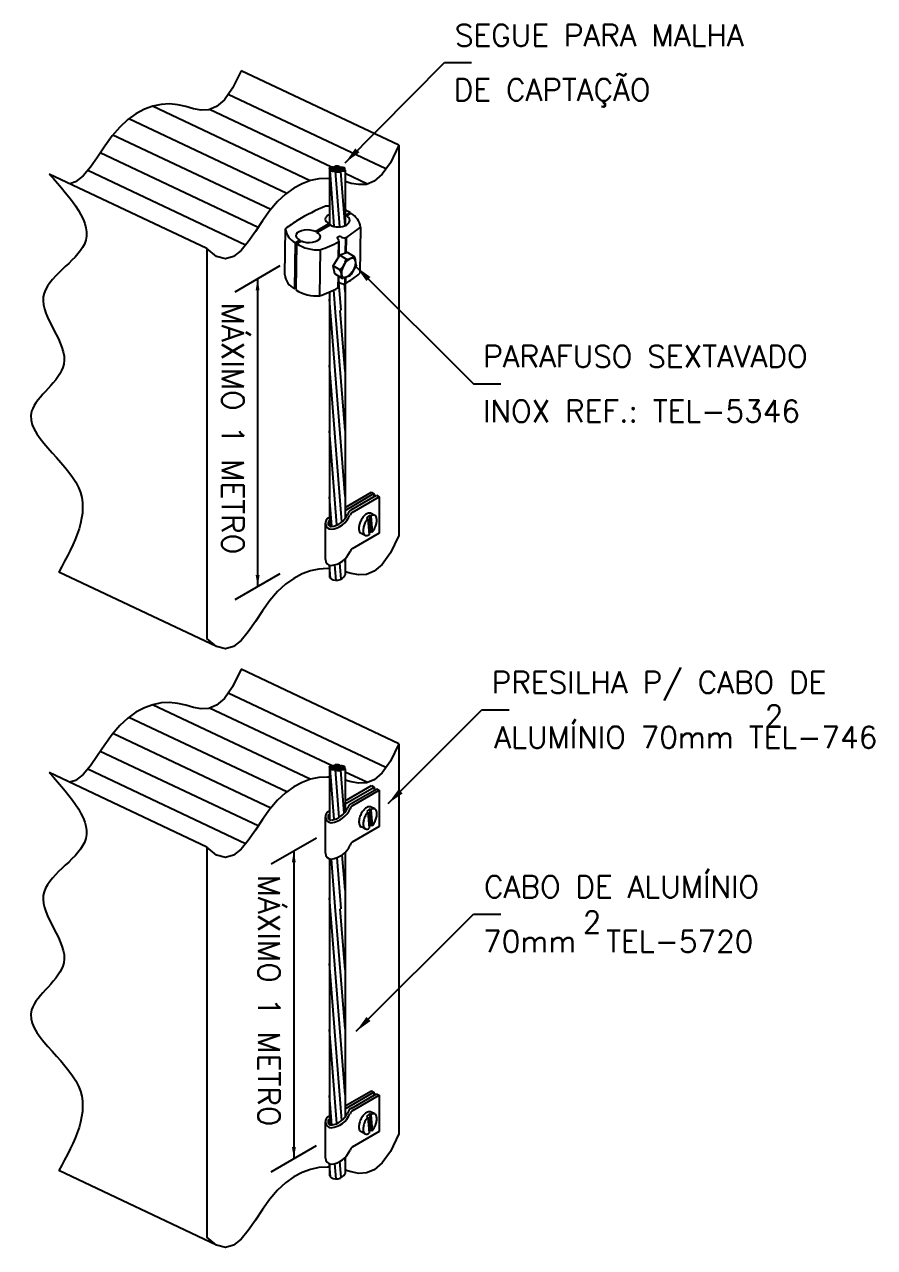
# Model space of a CAD drawing. Header units: millimetres. Extents: x -5034.4 to -5024.2, y -4739.4 to -4719.5.
# Drawn here: x -5034.38 to -5026.56, y -4730.77 to -4719.53 of the extents above; entities that cross this region are included whole.
import ezdxf

# ---------------------------------------------------------------- set-up
doc = ezdxf.new("R2010")
doc.units = ezdxf.units.MM
doc.header["$LTSCALE"] = 10
doc.layers.add('Termotécnica', color=7, linetype='Continuous')
doc.styles.add('r80', font='romans.shx')

msp = doc.modelspace()

# ---------------------------------------------------------------- linework, layer by layer
at = {"layer": 'Termotécnica', "color": 2}
for p, q in [((-5031.429, -4720.799), (-5030.517, -4719.879)), ((-5030.517, -4719.879), (-5030.267, -4719.879)), ((-5030.936, -4720.639), (-5032.387, -4719.954)), ((-5030.936, -4720.639), (-5030.936, -4724.225)), ((-5031.575, -4720.85), (-5031.575, -4721.374)), ((-5031.431, -4720.868), (-5031.431, -4721.378)), ((-5032.701, -4721.588), (-5034.152, -4720.903)), ((-5032.701, -4721.588), (-5032.701, -4725.173)), ((-5031.539, -4721.748), (-5031.48, -4721.65)), ((-5031.409, -4721.626), (-5031.48, -4721.65)), ((-5031.421, -4721.685), (-5031.48, -4721.65)), ((-5031.344, -4721.664), (-5031.409, -4721.626)), ((-5031.328, -4721.737), (-5031.339, -4721.672)), ((-5031.48, -4721.783), (-5031.539, -4721.748)), ((-5031.526, -4721.822), (-5031.539, -4721.748)), ((-5031.327, -4721.739), (-5031.378, -4721.829)), ((-5031.328, -4721.756), (-5030.249, -4722.833)), ((-5031.461, -4721.86), (-5031.526, -4721.822)), ((-5031.394, -4721.842), (-5031.452, -4721.861)), ((-5031.575, -4721.988), (-5031.575, -4722.193)), ((-5031.431, -4721.913), (-5031.431, -4722.141)), ((-5031.575, -4722.193), (-5031.575, -4724.137)), ((-5031.431, -4722.141), (-5031.431, -4724.07)), ((-5030.249, -4722.833), (-5029.999, -4722.833)), ((-5031.117, -4723.869), (-5031.117, -4724.203)), ((-5031.158, -4724.041), (-5031.198, -4724.022)), ((-5031.612, -4724.447), (-5031.612, -4724.113)), ((-5031.117, -4724.203), (-5031.366, -4724.347)), ((-5031.245, -4724.225), (-5031.284, -4724.206)), ((-5031.431, -4724.44), (-5031.431, -4724.588)), ((-5032.612, -4725.247), (-5034.064, -4724.562)), ((-5031.575, -4724.499), (-5031.575, -4724.611)), ((-5030.936, -4726.141), (-5032.387, -4725.456)), ((-5031.034, -4726.689), (-5030.175, -4725.83)), ((-5029.922, -4725.83), (-5030.172, -4725.83)), ((-5030.936, -4726.141), (-5030.936, -4729.727)), ((-5032.701, -4727.09), (-5034.152, -4726.405)), ((-5031.575, -4726.352), (-5031.575, -4726.835)), ((-5031.431, -4726.37), (-5031.431, -4726.769)), ((-5031.116, -4726.567), (-5031.116, -4726.901)), ((-5031.158, -4726.739), (-5031.197, -4726.721)), ((-5031.611, -4727.146), (-5031.611, -4726.811)), ((-5031.116, -4726.901), (-5031.366, -4727.045)), ((-5031.244, -4726.923), (-5031.284, -4726.905)), ((-5032.701, -4727.09), (-5032.701, -4730.675)), ((-5031.431, -4727.139), (-5031.431, -4727.643)), ((-5031.575, -4727.197), (-5031.575, -4727.695)), ((-5031.431, -4727.643), (-5031.431, -4729.572)), ((-5031.575, -4727.695), (-5031.575, -4729.639)), ((-5031.328, -4728.783), (-5030.249, -4727.706)), ((-5030.249, -4727.706), (-5029.999, -4727.706)), ((-5031.117, -4729.371), (-5031.117, -4729.705)), ((-5031.158, -4729.543), (-5031.198, -4729.524)), ((-5031.612, -4729.949), (-5031.612, -4729.615)), ((-5031.117, -4729.705), (-5031.366, -4729.849)), ((-5031.245, -4729.727), (-5031.284, -4729.708)), ((-5031.575, -4730.001), (-5031.575, -4730.113)), ((-5031.431, -4729.942), (-5031.431, -4730.09)), ((-5032.612, -4730.749), (-5034.064, -4730.064))]:
    msp.add_line(p, q, dxfattribs=at)
at = {"layer": 'Termotécnica', "color": 1}
for p, q in [((-5031.055, -4720.857), (-5032.506, -4720.172)), ((-5031.751, -4720.965), (-5033.202, -4720.28)), ((-5031.557, -4720.839), (-5032.677, -4720.31)), ((-5031.968, -4721.081), (-5033.419, -4720.396)), ((-5032.115, -4721.23), (-5033.566, -4720.545)), ((-5032.23, -4721.394), (-5033.682, -4720.708)), ((-5032.347, -4721.557), (-5033.798, -4720.872)), ((-5031.53, -4721.385), (-5031.569, -4720.867)), ((-5031.532, -4720.856), (-5031.532, -4720.861)), ((-5031.527, -4720.837), (-5031.527, -4720.842)), ((-5031.527, -4720.849), (-5031.527, -4720.85)), ((-5031.527, -4720.861), (-5031.527, -4720.863)), ((-5031.519, -4720.869), (-5031.519, -4720.876)), ((-5031.48, -4721.388), (-5031.519, -4720.878)), ((-5031.485, -4720.848), (-5031.485, -4720.852)), ((-5031.482, -4720.857), (-5031.482, -4720.869)), ((-5031.431, -4721.375), (-5031.47, -4720.881)), ((-5031.435, -4720.85), (-5031.435, -4720.863)), ((-5031.226, -4720.995), (-5031.431, -4720.898)), ((-5031.431, -4721.282), (-5031.384, -4721.257)), ((-5031.417, -4721.286), (-5031.379, -4721.264)), ((-5031.384, -4721.257), (-5031.384, -4721.267)), ((-5031.981, -4721.407), (-5031.987, -4721.831)), ((-5031.703, -4721.433), (-5031.578, -4721.359)), ((-5031.692, -4721.44), (-5031.568, -4721.37)), ((-5031.578, -4721.359), (-5031.578, -4721.376)), ((-5031.289, -4721.392), (-5031.295, -4721.816)), ((-5031.891, -4721.534), (-5031.897, -4721.958)), ((-5031.891, -4721.534), (-5031.849, -4721.511)), ((-5031.877, -4721.543), (-5031.883, -4721.966)), ((-5031.877, -4721.543), (-5031.835, -4721.519)), ((-5031.849, -4721.511), (-5031.849, -4721.527)), ((-5031.5, -4721.484), (-5031.489, -4721.478)), ((-5031.491, -4721.526), (-5031.493, -4721.67)), ((-5031.487, -4721.521), (-5031.489, -4721.663)), ((-5031.427, -4721.489), (-5031.429, -4721.633)), ((-5031.422, -4721.487), (-5031.424, -4721.631)), ((-5031.659, -4721.599), (-5031.665, -4722.022)), ((-5032.443, -4721.986), (-5032.027, -4721.745)), ((-5032.235, -4721.866), (-5032.235, -4724.695)), ((-5031.495, -4721.84), (-5031.497, -4721.95)), ((-5031.496, -4721.903), (-5031.495, -4721.902)), ((-5031.491, -4721.843), (-5031.492, -4721.945)), ((-5031.467, -4722.154), (-5031.487, -4721.9)), ((-5031.432, -4721.855), (-5031.433, -4721.913)), ((-5031.427, -4721.853), (-5031.428, -4721.911)), ((-5031.897, -4721.958), (-5031.883, -4721.95)), ((-5031.519, -4722.173), (-5031.535, -4721.97)), ((-5031.431, -4721.985), (-5031.436, -4721.914)), ((-5031.431, -4723.866), (-5031.575, -4722.053)), ((-5031.431, -4723.26), (-5031.518, -4722.172)), ((-5031.431, -4722.717), (-5031.475, -4722.157)), ((-5031.46, -4724.101), (-5031.575, -4722.659)), ((-5031.506, -4724.129), (-5031.575, -4723.265)), ((-5031.554, -4724.143), (-5031.575, -4723.871)), ((-5031.431, -4723.967), (-5031.189, -4723.827)), ((-5031.431, -4723.995), (-5031.165, -4723.841)), ((-5031.376, -4723.99), (-5031.141, -4723.855)), ((-5031.366, -4724.013), (-5031.117, -4723.869)), ((-5031.189, -4723.827), (-5031.165, -4723.841)), ((-5031.165, -4723.841), (-5031.165, -4723.869)), ((-5031.141, -4723.855), (-5031.117, -4723.869)), ((-5031.206, -4724.041), (-5031.233, -4724.064)), ((-5031.206, -4724.041), (-5031.194, -4724.191)), ((-5031.195, -4724.046), (-5031.206, -4724.041)), ((-5031.221, -4724.069), (-5031.233, -4724.064)), ((-5031.221, -4724.069), (-5031.209, -4724.219)), ((-5031.195, -4724.046), (-5031.182, -4724.196)), ((-5031.194, -4724.191), (-5031.21, -4724.205)), ((-5031.182, -4724.196), (-5031.194, -4724.191)), ((-5031.467, -4724.626), (-5031.479, -4724.476)), ((-5031.431, -4724.471), (-5031.433, -4724.442)), ((-5032.443, -4724.815), (-5032.027, -4724.575)), ((-5031.564, -4724.621), (-5031.574, -4724.5)), ((-5031.514, -4724.638), (-5031.526, -4724.496)), ((-5031.055, -4726.359), (-5032.506, -4725.674)), ((-5031.751, -4726.467), (-5033.202, -4725.782)), ((-5031.557, -4726.341), (-5032.677, -4725.812)), ((-5031.968, -4726.583), (-5033.419, -4725.898)), ((-5032.115, -4726.732), (-5033.566, -4726.047)), ((-5032.23, -4726.896), (-5033.682, -4726.21)), ((-5032.347, -4727.059), (-5033.798, -4726.374)), ((-5031.532, -4726.837), (-5031.569, -4726.369)), ((-5031.532, -4726.358), (-5031.532, -4726.363)), ((-5031.527, -4726.339), (-5031.527, -4726.344)), ((-5031.527, -4726.351), (-5031.527, -4726.352)), ((-5031.527, -4726.363), (-5031.527, -4726.365)), ((-5031.519, -4726.372), (-5031.519, -4726.378)), ((-5031.484, -4726.817), (-5031.519, -4726.38)), ((-5031.485, -4726.35), (-5031.485, -4726.354)), ((-5031.482, -4726.36), (-5031.482, -4726.371)), ((-5031.438, -4726.779), (-5031.47, -4726.383)), ((-5031.435, -4726.352), (-5031.435, -4726.365)), ((-5031.226, -4726.497), (-5031.431, -4726.4)), ((-5031.431, -4726.666), (-5031.188, -4726.525)), ((-5031.431, -4726.693), (-5031.164, -4726.539)), ((-5031.375, -4726.689), (-5031.14, -4726.553)), ((-5031.366, -4726.711), (-5031.116, -4726.567)), ((-5031.188, -4726.525), (-5031.164, -4726.539)), ((-5031.164, -4726.539), (-5031.164, -4726.567)), ((-5031.14, -4726.553), (-5031.116, -4726.567)), ((-5031.205, -4726.74), (-5031.232, -4726.762)), ((-5031.205, -4726.74), (-5031.193, -4726.889)), ((-5031.194, -4726.745), (-5031.205, -4726.74)), ((-5031.22, -4726.768), (-5031.232, -4726.762)), ((-5031.22, -4726.768), (-5031.208, -4726.917)), ((-5031.194, -4726.745), (-5031.182, -4726.895)), ((-5031.193, -4726.889), (-5031.209, -4726.903)), ((-5031.182, -4726.895), (-5031.193, -4726.889)), ((-5032.11, -4727.245), (-5031.694, -4727.004)), ((-5031.902, -4727.124), (-5031.902, -4729.954)), ((-5031.467, -4727.656), (-5031.504, -4727.187)), ((-5031.431, -4727.487), (-5031.457, -4727.161)), ((-5031.519, -4727.675), (-5031.557, -4727.201)), ((-5031.431, -4729.368), (-5031.575, -4727.555)), ((-5031.431, -4728.762), (-5031.518, -4727.674)), ((-5031.431, -4728.219), (-5031.475, -4727.659)), ((-5031.46, -4729.603), (-5031.575, -4728.161)), ((-5031.506, -4729.631), (-5031.575, -4728.767)), ((-5031.431, -4729.469), (-5031.189, -4729.329)), ((-5031.189, -4729.329), (-5031.165, -4729.343)), ((-5031.554, -4729.645), (-5031.575, -4729.373)), ((-5031.431, -4729.497), (-5031.165, -4729.343)), ((-5031.376, -4729.492), (-5031.141, -4729.357)), ((-5031.366, -4729.515), (-5031.117, -4729.371)), ((-5031.165, -4729.343), (-5031.165, -4729.371)), ((-5031.141, -4729.357), (-5031.117, -4729.371)), ((-5031.206, -4729.543), (-5031.233, -4729.566)), ((-5031.195, -4729.548), (-5031.206, -4729.543)), ((-5031.206, -4729.543), (-5031.194, -4729.693)), ((-5031.195, -4729.548), (-5031.182, -4729.698)), ((-5031.221, -4729.571), (-5031.233, -4729.566)), ((-5031.221, -4729.571), (-5031.209, -4729.721)), ((-5031.194, -4729.693), (-5031.21, -4729.707)), ((-5031.182, -4729.698), (-5031.194, -4729.693)), ((-5032.11, -4730.074), (-5031.694, -4729.834)), ((-5031.564, -4730.123), (-5031.574, -4730.002)), ((-5031.514, -4730.14), (-5031.526, -4729.998)), ((-5031.467, -4730.128), (-5031.479, -4729.978)), ((-5031.431, -4729.974), (-5031.433, -4729.944))]:
    msp.add_line(p, q, dxfattribs=at)
at = {"layer": 'Termotécnica', "color": 2}
for points in [[(-5032.387, -4719.954), (-5032.465, -4720.114), (-5032.54, -4720.221), (-5032.613, -4720.284), (-5032.684, -4720.313), (-5032.755, -4720.316), (-5032.826, -4720.304), (-5032.897, -4720.284), (-5032.97, -4720.266), (-5033.045, -4720.259), (-5033.122, -4720.263), (-5033.2, -4720.279), (-5033.277, -4720.308), (-5033.354, -4720.349), (-5033.43, -4720.403), (-5033.503, -4720.471), (-5033.574, -4720.553), (-5033.641, -4720.648), (-5033.707, -4720.747), (-5033.772, -4720.841), (-5033.839, -4720.921), (-5033.909, -4720.976), (-5033.962, -4720.992)], [(-5030.936, -4720.639), (-5031.014, -4720.799), (-5031.089, -4720.906), (-5031.162, -4720.969), (-5031.233, -4720.998), (-5031.304, -4721.001), (-5031.375, -4720.989), (-5031.431, -4720.973)], [(-5031.575, -4720.946), (-5031.594, -4720.944), (-5031.671, -4720.948), (-5031.748, -4720.964), (-5031.826, -4720.993), (-5031.903, -4721.034), (-5031.979, -4721.089), (-5032.052, -4721.156), (-5032.123, -4721.238), (-5032.19, -4721.333), (-5032.256, -4721.432), (-5032.321, -4721.526), (-5032.388, -4721.606), (-5032.458, -4721.661), (-5032.532, -4721.683), (-5032.612, -4721.662), (-5032.701, -4721.588)], [(-5030.936, -4724.225), (-5031.014, -4724.384), (-5031.089, -4724.491), (-5031.162, -4724.555), (-5031.233, -4724.583), (-5031.304, -4724.587), (-5031.375, -4724.574), (-5031.431, -4724.559)], [(-5031.575, -4724.531), (-5031.594, -4724.529), (-5031.671, -4724.534), (-5031.748, -4724.55), (-5031.826, -4724.578), (-5031.903, -4724.62), (-5031.979, -4724.674), (-5032.052, -4724.742), (-5032.123, -4724.824), (-5032.19, -4724.918), (-5032.256, -4725.017), (-5032.321, -4725.112), (-5032.388, -4725.191), (-5032.458, -4725.247), (-5032.532, -4725.269), (-5032.612, -4725.247), (-5032.701, -4725.173)], [(-5032.387, -4725.456), (-5032.465, -4725.616), (-5032.54, -4725.723), (-5032.613, -4725.786), (-5032.684, -4725.815), (-5032.755, -4725.818), (-5032.826, -4725.806), (-5032.897, -4725.786), (-5032.97, -4725.769), (-5033.045, -4725.761), (-5033.122, -4725.765), (-5033.2, -4725.781), (-5033.277, -4725.81), (-5033.354, -4725.851), (-5033.43, -4725.905), (-5033.503, -4725.973), (-5033.574, -4726.055), (-5033.641, -4726.15), (-5033.707, -4726.249), (-5033.772, -4726.343), (-5033.839, -4726.423), (-5033.909, -4726.478), (-5033.962, -4726.494)], [(-5030.936, -4726.141), (-5031.014, -4726.301), (-5031.089, -4726.408), (-5031.162, -4726.471), (-5031.233, -4726.5), (-5031.304, -4726.503), (-5031.375, -4726.491), (-5031.431, -4726.475)], [(-5031.575, -4726.448), (-5031.594, -4726.446), (-5031.671, -4726.45), (-5031.748, -4726.466), (-5031.826, -4726.495), (-5031.903, -4726.536), (-5031.979, -4726.591), (-5032.052, -4726.659), (-5032.123, -4726.74), (-5032.19, -4726.835), (-5032.256, -4726.934), (-5032.321, -4727.028), (-5032.388, -4727.108), (-5032.458, -4727.163), (-5032.532, -4727.185), (-5032.612, -4727.164), (-5032.701, -4727.09)], [(-5030.936, -4729.727), (-5031.014, -4729.887), (-5031.089, -4729.993), (-5031.162, -4730.057), (-5031.233, -4730.085), (-5031.304, -4730.089), (-5031.375, -4730.076), (-5031.431, -4730.061)], [(-5031.575, -4730.033), (-5031.594, -4730.032), (-5031.671, -4730.036), (-5031.748, -4730.052), (-5031.826, -4730.08), (-5031.903, -4730.122), (-5031.979, -4730.176), (-5032.052, -4730.244), (-5032.123, -4730.326), (-5032.19, -4730.42), (-5032.256, -4730.52), (-5032.321, -4730.614), (-5032.388, -4730.693), (-5032.458, -4730.749), (-5032.532, -4730.771), (-5032.612, -4730.749), (-5032.701, -4730.675)]]:
    msp.add_lwpolyline(points, dxfattribs=at)
at = {"layer": 'Termotécnica', "color": 1}
for points in [[(-5031.575, -4720.85, -0.207457), (-5031.574, -4720.847, -0.095933), (-5031.569, -4720.842, -0.052726), (-5031.561, -4720.84, -0.039847), (-5031.551, -4720.838, -0.039847), (-5031.541, -4720.838, -0.052726), (-5031.533, -4720.839, -0.095933), (-5031.527, -4720.842, -0.207457), (-5031.525, -4720.845, -0.207457), (-5031.526, -4720.848, -0.095933), (-5031.532, -4720.853, -0.052726), (-5031.539, -4720.855, -0.039847), (-5031.549, -4720.857, -0.039847), (-5031.56, -4720.857, -0.052726), (-5031.567, -4720.856, -0.095933), (-5031.574, -4720.853, -0.207457)], [(-5031.57, -4720.868, -0.207457), (-5031.568, -4720.865, -0.095933), (-5031.562, -4720.861, -0.052726), (-5031.554, -4720.859, -0.039847), (-5031.544, -4720.859, -0.039847), (-5031.534, -4720.86, -0.052726), (-5031.526, -4720.863, -0.095933), (-5031.521, -4720.867, -0.207457), (-5031.519, -4720.87, -0.207457), (-5031.521, -4720.873, -0.095933), (-5031.527, -4720.877, -0.052726), (-5031.535, -4720.878, -0.039847), (-5031.545, -4720.879, -0.039847), (-5031.555, -4720.877, -0.052726), (-5031.562, -4720.875, -0.095933), (-5031.568, -4720.871, -0.207457)], [(-5031.532, -4720.855, -0.207457), (-5031.53, -4720.852, -0.095933), (-5031.524, -4720.849, -0.052726), (-5031.517, -4720.847, -0.039847), (-5031.506, -4720.847, -0.039847), (-5031.496, -4720.848, -0.052726), (-5031.489, -4720.85, -0.095933), (-5031.483, -4720.854, -0.207457), (-5031.482, -4720.858, -0.207457), (-5031.483, -4720.861, -0.095933), (-5031.489, -4720.864, -0.052726), (-5031.497, -4720.866, -0.039847), (-5031.507, -4720.866, -0.039847), (-5031.517, -4720.865, -0.052726), (-5031.525, -4720.862, -0.095933), (-5031.531, -4720.858, -0.207457)], [(-5031.519, -4720.876, -0.207457), (-5031.518, -4720.873, -0.095933), (-5031.512, -4720.869, -0.052726), (-5031.504, -4720.868, -0.039847), (-5031.494, -4720.867, -0.039847), (-5031.484, -4720.869, -0.052726), (-5031.476, -4720.871, -0.095933), (-5031.47, -4720.875, -0.207457), (-5031.469, -4720.878, -0.207457), (-5031.471, -4720.881, -0.095933), (-5031.477, -4720.885, -0.052726), (-5031.484, -4720.887, -0.039847), (-5031.495, -4720.887, -0.039847), (-5031.505, -4720.886, -0.052726), (-5031.512, -4720.883, -0.095933), (-5031.518, -4720.879, -0.207457)], [(-5031.575, -4726.352, -0.207457), (-5031.574, -4726.349, -0.095933), (-5031.569, -4726.344, -0.052726), (-5031.561, -4726.342, -0.039847), (-5031.551, -4726.34, -0.039847), (-5031.541, -4726.34, -0.052726), (-5031.533, -4726.341, -0.095933), (-5031.527, -4726.344, -0.207457), (-5031.525, -4726.347, -0.207457), (-5031.526, -4726.35, -0.095933), (-5031.532, -4726.355, -0.052726), (-5031.539, -4726.357, -0.039847), (-5031.549, -4726.359, -0.039847), (-5031.56, -4726.359, -0.052726), (-5031.567, -4726.358, -0.095933), (-5031.574, -4726.355, -0.207457)], [(-5031.57, -4726.37, -0.207457), (-5031.568, -4726.367, -0.095933), (-5031.562, -4726.363, -0.052726), (-5031.554, -4726.362, -0.039847), (-5031.544, -4726.361, -0.039847), (-5031.534, -4726.362, -0.052726), (-5031.526, -4726.365, -0.095933), (-5031.521, -4726.369, -0.207457), (-5031.519, -4726.372, -0.207457), (-5031.521, -4726.375, -0.095933), (-5031.527, -4726.379, -0.052726), (-5031.535, -4726.38, -0.039847), (-5031.545, -4726.381, -0.039847), (-5031.555, -4726.379, -0.052726), (-5031.562, -4726.377, -0.095933), (-5031.568, -4726.373, -0.207457)], [(-5031.532, -4726.357, -0.207457), (-5031.53, -4726.354, -0.095933), (-5031.524, -4726.351, -0.052726), (-5031.517, -4726.349, -0.039847), (-5031.506, -4726.349, -0.039847), (-5031.496, -4726.35, -0.052726), (-5031.489, -4726.352, -0.095933), (-5031.483, -4726.356, -0.207457), (-5031.482, -4726.36, -0.207457), (-5031.483, -4726.363, -0.095933), (-5031.489, -4726.366, -0.052726), (-5031.497, -4726.368, -0.039847), (-5031.507, -4726.368, -0.039847), (-5031.517, -4726.367, -0.052726), (-5031.525, -4726.365, -0.095933), (-5031.531, -4726.36, -0.207457)], [(-5031.519, -4726.378, -0.207457), (-5031.518, -4726.375, -0.095933), (-5031.512, -4726.372, -0.052726), (-5031.504, -4726.37, -0.039847), (-5031.494, -4726.369, -0.039847), (-5031.484, -4726.371, -0.052726), (-5031.476, -4726.373, -0.095933), (-5031.47, -4726.377, -0.207457), (-5031.469, -4726.38, -0.207457), (-5031.471, -4726.383, -0.095933), (-5031.477, -4726.387, -0.052726), (-5031.484, -4726.389, -0.039847), (-5031.495, -4726.389, -0.039847), (-5031.505, -4726.388, -0.052726), (-5031.512, -4726.385, -0.095933), (-5031.518, -4726.381, -0.207457)]]:
    msp.add_lwpolyline(points, format="xyb", close=True, dxfattribs=at)
for points in [[(-5031.527, -4720.837, -0.207457), (-5031.525, -4720.834, -0.095933), (-5031.519, -4720.83, -0.052726), (-5031.511, -4720.829, -0.039847), (-5031.501, -4720.828, -0.039847), (-5031.491, -4720.83, -0.052726), (-5031.484, -4720.832, -0.095933), (-5031.478, -4720.836, -0.207457), (-5031.477, -4720.839, -0.130458), (-5031.477, -4720.841, -0.095933)], [(-5031.485, -4720.846, -0.049151), (-5031.492, -4720.847, -0.039847), (-5031.502, -4720.848, -0.039847), (-5031.512, -4720.846, -0.052726), (-5031.52, -4720.844, -0.095933), (-5031.526, -4720.84, -0.207457), (-5031.527, -4720.837, -0.207457)], [(-5031.485, -4720.848, -0.207457), (-5031.484, -4720.845, -0.095933), (-5031.478, -4720.841, -0.052726), (-5031.47, -4720.84, -0.039847), (-5031.46, -4720.839, -0.039847), (-5031.45, -4720.841, -0.052726), (-5031.442, -4720.843, -0.095933), (-5031.436, -4720.847, -0.207457), (-5031.435, -4720.85, -0.207457), (-5031.437, -4720.853, -0.095933), (-5031.443, -4720.857, -0.052726), (-5031.45, -4720.858, -0.001764), (-5031.451, -4720.858, -0.039847)], [(-5031.465, -4720.858, -0.023019), (-5031.471, -4720.857, -0.052726), (-5031.478, -4720.855, -0.095933), (-5031.484, -4720.851, -0.207457), (-5031.485, -4720.848, -0.207457)], [(-5031.481, -4720.867, -0.207457), (-5031.479, -4720.864, -0.095933), (-5031.473, -4720.86, -0.052726), (-5031.466, -4720.858, -0.039847), (-5031.455, -4720.858, -0.039847), (-5031.445, -4720.859, -0.052726), (-5031.438, -4720.862, -0.095933), (-5031.432, -4720.866, -0.207457), (-5031.431, -4720.869, -0.207457), (-5031.432, -4720.872, -0.095933), (-5031.438, -4720.876, -0.052726), (-5031.446, -4720.877, -0.039847), (-5031.456, -4720.878, -0.039847), (-5031.466, -4720.876, -0.027092), (-5031.47, -4720.875, -0.095933)], [(-5031.48, -4720.87, -0.1939), (-5031.481, -4720.867, -0.207457)], [(-5031.527, -4726.339, -0.207457), (-5031.525, -4726.336, -0.095933), (-5031.519, -4726.332, -0.052726), (-5031.511, -4726.331, -0.039847), (-5031.501, -4726.33, -0.039847), (-5031.491, -4726.332, -0.052726), (-5031.484, -4726.334, -0.095933), (-5031.478, -4726.338, -0.207457), (-5031.477, -4726.341, -0.130458), (-5031.477, -4726.343, -0.095933)], [(-5031.485, -4726.348, -0.049151), (-5031.492, -4726.349, -0.039847), (-5031.502, -4726.35, -0.039847), (-5031.512, -4726.348, -0.052726), (-5031.52, -4726.346, -0.095933), (-5031.526, -4726.342, -0.207457), (-5031.527, -4726.339, -0.207457)], [(-5031.485, -4726.35, -0.207457), (-5031.484, -4726.347, -0.095933), (-5031.478, -4726.343, -0.052726), (-5031.47, -4726.342, -0.039847), (-5031.46, -4726.341, -0.039847), (-5031.45, -4726.343, -0.052726), (-5031.442, -4726.345, -0.095933), (-5031.436, -4726.349, -0.207457), (-5031.435, -4726.352, -0.207457), (-5031.437, -4726.355, -0.095933), (-5031.443, -4726.359, -0.052726), (-5031.45, -4726.361, -0.001764), (-5031.451, -4726.361, -0.039847)], [(-5031.465, -4726.361, -0.023019), (-5031.471, -4726.36, -0.052726), (-5031.478, -4726.357, -0.095933), (-5031.484, -4726.353, -0.207457), (-5031.485, -4726.35, -0.207457)], [(-5031.481, -4726.369, -0.207457), (-5031.479, -4726.366, -0.095933), (-5031.473, -4726.362, -0.052726), (-5031.466, -4726.361, -0.039847), (-5031.455, -4726.36, -0.039847), (-5031.445, -4726.361, -0.052726), (-5031.438, -4726.364, -0.095933), (-5031.432, -4726.368, -0.207457), (-5031.431, -4726.371, -0.207457), (-5031.432, -4726.374, -0.095933), (-5031.438, -4726.378, -0.052726), (-5031.446, -4726.379, -0.039847), (-5031.456, -4726.38, -0.039847), (-5031.466, -4726.378, -0.027092), (-5031.47, -4726.377, -0.095933)], [(-5031.48, -4726.372, -0.1939), (-5031.481, -4726.369, -0.207457)]]:
    msp.add_lwpolyline(points, format="xyb", dxfattribs=at)
at = {"layer": 'Termotécnica', "color": 2}
for points in [[(-5031.198, -4724.022, 0.174705), (-5031.216, -4724.021, 0.104203), (-5031.243, -4724.034, 0.064948), (-5031.266, -4724.057, 0.051099), (-5031.287, -4724.093, 0.051099), (-5031.301, -4724.131, 0.064948), (-5031.304, -4724.164, 0.104203), (-5031.297, -4724.193, 0.174705), (-5031.284, -4724.206, 0.174705)], [(-5031.182, -4724.196, 0.016409), (-5031.177, -4724.19, 0.051099), (-5031.156, -4724.154, 0.051099), (-5031.142, -4724.115, 0.064948), (-5031.139, -4724.083, 0.104203), (-5031.145, -4724.054, 0.174705), (-5031.158, -4724.041, 0.174705), (-5031.177, -4724.039, 0.06738), (-5031.195, -4724.046, 0.064948)], [(-5031.221, -4724.069, 0.016409), (-5031.226, -4724.076, 0.051099), (-5031.248, -4724.111, 0.051099), (-5031.261, -4724.15, 0.064948), (-5031.265, -4724.182, 0.104203), (-5031.258, -4724.212, 0.174705), (-5031.245, -4724.225, 0.174705)], [(-5031.245, -4724.225, 0.174705), (-5031.227, -4724.226, 0.06738), (-5031.209, -4724.219, 0.064948)], [(-5031.197, -4726.721, 0.174705), (-5031.215, -4726.719, 0.104203), (-5031.242, -4726.732, 0.064948), (-5031.265, -4726.756, 0.051099), (-5031.286, -4726.791, 0.051099), (-5031.3, -4726.83, 0.064948), (-5031.303, -4726.862, 0.104203), (-5031.296, -4726.892, 0.174705), (-5031.284, -4726.905, 0.174705)], [(-5031.182, -4726.895, 0.016409), (-5031.176, -4726.888, 0.051099), (-5031.155, -4726.853, 0.051099), (-5031.141, -4726.814, 0.064948), (-5031.138, -4726.782, 0.104203), (-5031.145, -4726.752, 0.174705), (-5031.158, -4726.739, 0.174705), (-5031.176, -4726.738, 0.06738), (-5031.194, -4726.745, 0.064948)], [(-5031.22, -4726.768, 0.016409), (-5031.226, -4726.774, 0.051099), (-5031.247, -4726.809, 0.051099), (-5031.261, -4726.848, 0.064948), (-5031.264, -4726.881, 0.104203), (-5031.257, -4726.91, 0.174705), (-5031.244, -4726.923, 0.174705)], [(-5031.244, -4726.923, 0.174705), (-5031.226, -4726.925, 0.06738), (-5031.208, -4726.917, 0.064948)], [(-5031.198, -4729.524, 0.174705), (-5031.216, -4729.523, 0.104203), (-5031.243, -4729.536, 0.064948), (-5031.266, -4729.559, 0.051099), (-5031.287, -4729.595, 0.051099), (-5031.301, -4729.634, 0.064948), (-5031.304, -4729.666, 0.104203), (-5031.297, -4729.695, 0.174705), (-5031.284, -4729.708, 0.174705)], [(-5031.182, -4729.698, 0.016409), (-5031.177, -4729.692, 0.051099), (-5031.156, -4729.656, 0.051099), (-5031.142, -4729.617, 0.064948), (-5031.139, -4729.585, 0.104203), (-5031.145, -4729.556, 0.174705), (-5031.158, -4729.543, 0.174705), (-5031.177, -4729.541, 0.06738), (-5031.195, -4729.548, 0.064948)], [(-5031.221, -4729.571, 0.016409), (-5031.226, -4729.578, 0.051099), (-5031.248, -4729.613, 0.051099), (-5031.261, -4729.652, 0.064948), (-5031.265, -4729.684, 0.104203), (-5031.258, -4729.714, 0.174705), (-5031.245, -4729.727, 0.174705)], [(-5031.245, -4729.727, 0.174705), (-5031.227, -4729.728, 0.06738), (-5031.209, -4729.721, 0.064948)]]:
    msp.add_lwpolyline(points, format="xyb", dxfattribs=at)
at = {"layer": 'Termotécnica', "color": 1}
for centre, radius, start, end in [((-5030.941, -4722.831), 1.764, 112.3135, 121.5761), ((-5031.585, -4721.575), 0.376, 88.5952, 94.0387), ((-5031.585, -4721.575), 0.376, 57.7712, 65.8608), ((-5030.941, -4722.831), 1.764, 121.5761, 126.1197), ((-5031.461, -4721.418), 0.175, 8.6345, 61.7837), ((-5031.813, -4721.384), 0.169, 187.7389, 242.6793), ((-5032.035, -4720.492), 1.169, 301.6049, 309.6681), ((-5031.685, -4721.249), 0.351, 236.8714, 274.3412), ((-5032.035, -4720.492), 1.169, 288.7651, 297.7505), ((-5031.496, -4721.491), 0.00815, 119.2166, 225.8177), ((-5031.567, -4721.564), 0.0936, 31.9709, 45.8177), ((-5031.495, -4721.519), 0.00815, 297.7505, 31.9709), ((-5031.481, -4721.493), 0.0163, 64.2622, 119.2166), ((-5031.419, -4721.364), 0.127, 244.2622, 263.9874), ((-5031.431, -4721.473), 0.0163, 263.9874, 301.6049), ((-5031.819, -4721.808), 0.169, 187.7389, 242.6793), ((-5031.487, -4721.916), 0.0163, 64.2622, 106.2251), ((-5031.425, -4721.788), 0.127, 244.2622, 263.9874), ((-5032.041, -4720.916), 1.169, 301.6049, 309.6681), ((-5031.691, -4721.673), 0.351, 236.8714, 274.3412), ((-5032.041, -4720.916), 1.169, 288.7651, 297.7505), ((-5031.5, -4721.943), 0.00815, 297.7505, 344.8607), ((-5031.437, -4721.897), 0.0163, 263.9874, 301.6049), ((-5033.388, -4722.708), 1.837, 21.7594, 21.881), ((-5031.58, -4723.959), 0.21, 275.7495, 337.6191), ((-5031.582, -4723.956), 0.189, 277.3115, 335.6913), ((-5031.339, -4724.053), 0.0725, 119.9976, 164.3596), ((-5031.339, -4724.052), 0.0476, 124.377, 164.3596), ((-5031.556, -4724.113), 0.0554, 110.0843, 267.4896), ((-5031.556, -4724.113), 0.0305, 128.6374, 267.4896), ((-5031.579, -4726.657), 0.21, 275.7495, 337.6191), ((-5031.581, -4726.654), 0.189, 277.3115, 335.6913), ((-5031.339, -4726.752), 0.0725, 119.9976, 164.3596), ((-5031.339, -4726.75), 0.0476, 124.377, 164.3596), ((-5031.556, -4726.811), 0.0554, 110.0843, 267.4896), ((-5031.556, -4726.811), 0.0305, 128.6374, 267.4896), ((-5031.58, -4729.461), 0.21, 275.7495, 337.6191), ((-5031.582, -4729.458), 0.189, 277.3115, 335.6913), ((-5031.339, -4729.555), 0.0725, 119.9976, 164.3596), ((-5031.339, -4729.554), 0.0476, 124.377, 164.3596), ((-5031.556, -4729.615), 0.0554, 110.0843, 267.4896), ((-5031.556, -4729.615), 0.0305, 128.6374, 267.4896)]:
    msp.add_arc(centre, radius, start, end, dxfattribs=at)
at = {"layer": 'Termotécnica', "color": 2}
for centre, radius, start, end in [((-5031.572, -4721.662), 0.152, 307.2135, 351.2414), ((-5031.411, -4721.597), 0.0882, 263.0273, 313.7175), ((-5031.35, -4721.674), 0.0114, 10.1011, 59.2166), ((-5031.552, -4721.834), 0.0884, 344.7983, 35.323), ((-5031.339, -4721.739), 0.0114, 358.3483, 10.1011), ((-5031.456, -4721.851), 0.0114, 239.2166, 288.333), ((-5031.404, -4721.814), 0.03, 288.333, 330.5442), ((-5031.393, -4721.83), 0.0114, 288.333, 295.5084), ((-5031.586, -4724.285), 0.219, 277.0395, 336.329), ((-5031.406, -4724.37), 0.0208, 326.4214, 351.1072), ((-5031.339, -4724.386), 0.0476, 124.377, 164.3596), ((-5031.556, -4724.447), 0.0554, 179.9976, 267.4896), ((-5031.511, -4724.548), 0.0897, 224.1539, 333.644), ((-5030.172, -4725.838), 0.00838, 90, 109.5397), ((-5031.585, -4726.984), 0.219, 277.0395, 336.329), ((-5031.339, -4727.085), 0.0476, 124.377, 164.3596), ((-5031.556, -4727.146), 0.0554, 179.9976, 267.4896), ((-5031.586, -4729.788), 0.219, 277.0395, 336.329), ((-5031.406, -4729.872), 0.0208, 326.4214, 351.1072), ((-5031.339, -4729.888), 0.0476, 124.377, 164.3596), ((-5031.556, -4729.949), 0.0554, 179.9976, 267.4896), ((-5031.511, -4730.05), 0.0897, 224.1539, 333.644)]:
    msp.add_arc(centre, radius, start, end, dxfattribs=at)
at = {"layer": 'Termotécnica', "color": 1}
for centre, ratio, start_param, end_param in [((-5031.507, -4721.319), 0.509483, -0.864735, 0.847762), ((-5031.493, -4721.328), 0.575602, 0.78769, 3.927734), ((-5031.777, -4721.471), 0.509483, 3.941484, 7.130947), ((-5031.763, -4721.479), 0.509483, 0.841213, 3.983555)]:
    msp.add_ellipse(centre, major_axis=(-0.106, 0.001), ratio=ratio, start_param=start_param, end_param=end_param, dxfattribs=at)
at = {"layer": 'Termotécnica', "color": 2}
msp.add_ellipse((-5031.399, -4721.765), major_axis=(0.0507, 0.0852), ratio=0.500279, start_param=4.167113, end_param=10.426914, dxfattribs=at)
for points in [[(-5034.152, -4720.903), (-5033.829, -4721.547), (-5034.207, -4722.032), (-5034.018, -4722.652), (-5034.314, -4723.083), (-5033.883, -4723.784), (-5034.064, -4724.562)], [(-5034.152, -4726.405), (-5033.829, -4727.049), (-5034.207, -4727.534), (-5034.018, -4728.154), (-5034.314, -4728.585), (-5033.883, -4729.286), (-5034.064, -4730.064)]]:
    msp.add_spline(points, degree=3, dxfattribs=at)
for points in [[(-5031.337, -4720.667), (-5031.299, -4720.704), (-5031.429, -4720.799)], [(-5031.235, -4721.887), (-5031.197, -4721.85), (-5031.328, -4721.756)], [(-5030.902, -4726.597), (-5030.939, -4726.559), (-5031.034, -4726.689)], [(-5031.235, -4728.652), (-5031.197, -4728.689), (-5031.328, -4728.783)]]:
    msp.add_solid(points, dxfattribs=at)
at = {"layer": 'Termotécnica', "color": 1}
for points in [[(-5032.218, -4721.972), (-5032.253, -4721.971), (-5032.235, -4721.866)], [(-5032.253, -4724.589), (-5032.217, -4724.589), (-5032.235, -4724.695)], [(-5031.885, -4727.23), (-5031.92, -4727.23), (-5031.902, -4727.124)], [(-5031.919, -4729.848), (-5031.884, -4729.848), (-5031.902, -4729.954)]]:
    msp.add_solid(points, dxfattribs=at)

# ---------------------------------------------------------------- texts
at = {"layer": 'Termotécnica', "color": 2, "style": 'r80'}
for s, p in [('SEGUE PARA MALHA', (-5030.421, -4719.728)), ('DE CAPTAÇÃO', (-5030.431, -4720.229)), ('PARAFUSO SEXTAVADO', (-5030.16, -4722.68)), ('INOX REF.: TEL-5346', (-5030.161, -4723.183)), ('PRESILHA P/ CABO DE ', (-5030.082, -4725.676)), ('2', (-5027.571, -4725.986)), ('ALUMÍNIO 70mm TEL-746', (-5030.058, -4726.18)), ('CABO DE ALUMÍNIO ', (-5030.152, -4727.555)), ('2', (-5029.245, -4727.88)), ('70mm  TEL-5720', (-5030.161, -4728.057))]:
    msp.add_text(s, height=0.2, dxfattribs=at).set_placement(p)
for p in [(-5032.563, -4722.084), (-5032.23, -4727.343)]:
    msp.add_text('MÁXIMO 1 METRO', height=0.2, rotation=269.9976, dxfattribs=at).set_placement(p)

doc.saveas('drawing.dxf')
